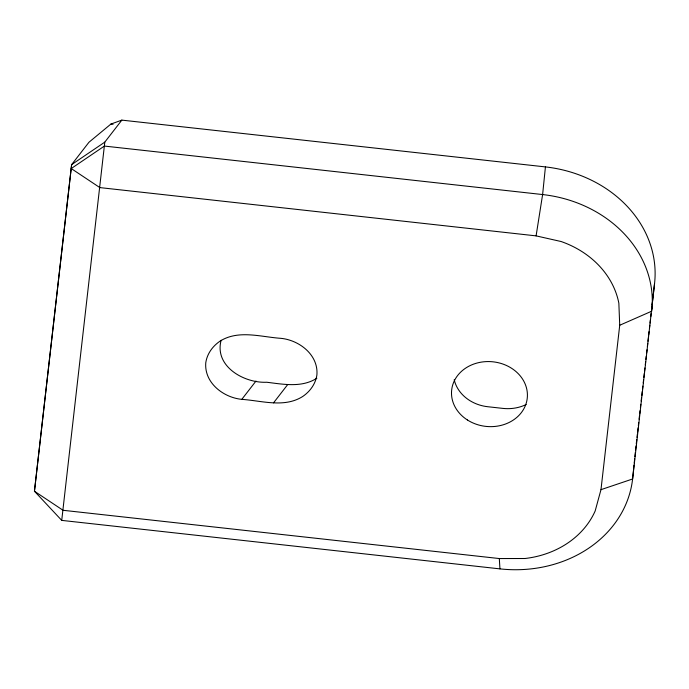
<?xml version="1.0" encoding="UTF-8"?>
<svg xmlns="http://www.w3.org/2000/svg" width="689" height="689" viewBox="0 0 689 689"><rect width="100%" height="100%" fill="white"/><g stroke="black" fill="none" stroke-linecap="round" stroke-linejoin="round"><path stroke-width="1.03" d="M121.85 120.127L104.797 142.132L61.726 520.384L499.947 568.873A121.626 103.927 5.8 0 0 632.605 478.984L654.55 283.523A121.634 103.927 5.8 0 0 545.43 166.91L121.85 120.127L110.938 124.046L88.959 142.253L71.63 164.619L34.45 491.231L61.726 520.384M545.43 166.91L542.613 194.556L536.094 235.871L561.147 241.529A90.957 77.719 5.8 0 1 618.851 303.203L619.721 325.251L600.98 489.664L595.167 510.98A90.957 77.719 5.8 0 1 525.018 558.503L499.31 558.555L63.069 510.291L34.45 491.231L71.63 164.619L104.797 142.132M634.018 465.153L632.605 478.984L600.98 489.664M634.233 463.025L634.664 458.771M634.879 456.635L635.318 452.38M635.542 450.253L636.033 445.972M636.274 443.837L636.765 439.565M637.006 437.42L637.368 434.216M637.618 432.081L638.1 427.809M638.35 425.664L638.712 422.46M639.082 419.257L639.444 416.053M639.685 413.908L640.055 410.704M640.417 407.5L640.787 404.288M641.149 401.084L641.511 397.88M641.76 395.744L642.243 391.464M642.492 389.328L642.854 386.124M643.216 382.92L643.586 379.708M643.827 377.572L644.318 373.3M644.559 371.164L644.921 367.952M645.292 364.748L645.653 361.544M645.903 359.4L646.265 356.196M646.635 352.992L646.997 349.788M647.359 346.576L647.729 343.372M647.97 341.236L648.461 336.955M648.702 334.82L649.064 331.616M649.434 328.412L649.796 325.199M650.046 323.063L650.407 319.86M650.769 316.656L651.139 313.443M651.501 310.239L651.872 307.036M652.113 304.9L654.55 283.523M221.117 340.297C214.141 366.341 244.061 383.317 266.738 382.249C283.351 384.273 301.791 387.916 316.854 378.227M241.796 399.353C261.803 400.714 284.221 408.155 302.669 396.519C310.059 391.498 315.571 383.937 316.897 374.988C318.594 354.938 299.327 340.125 280.879 338.333C260.873 336.973 238.454 329.531 220.006 341.167C212.625 346.188 207.113 353.75 205.778 362.698C204.082 382.748 223.348 397.562 241.796 399.353L255.981 381.06M273.524 402.867L287.701 384.574M619.721 325.251L651.734 311.187A121.626 103.927 5.8 0 0 542.613 194.556L104.401 146.068L71.234 168.547L99.853 187.597L536.094 235.871M110.938 124.046L113.074 124.287M499.31 558.555L499.947 568.873M526.172 404.512A38.007 32.478 5.8 0 1 502.892 408.396L487.778 406.725A38.007 32.478 5.8 0 1 454.206 379.699M467.383 419.963A38.007 32.478 5.8 0 0 527.24 398.285A38.007 32.478 5.8 0 0 473.756 364.068A38.007 32.478 5.8 0 0 467.383 419.963"/></g></svg>
